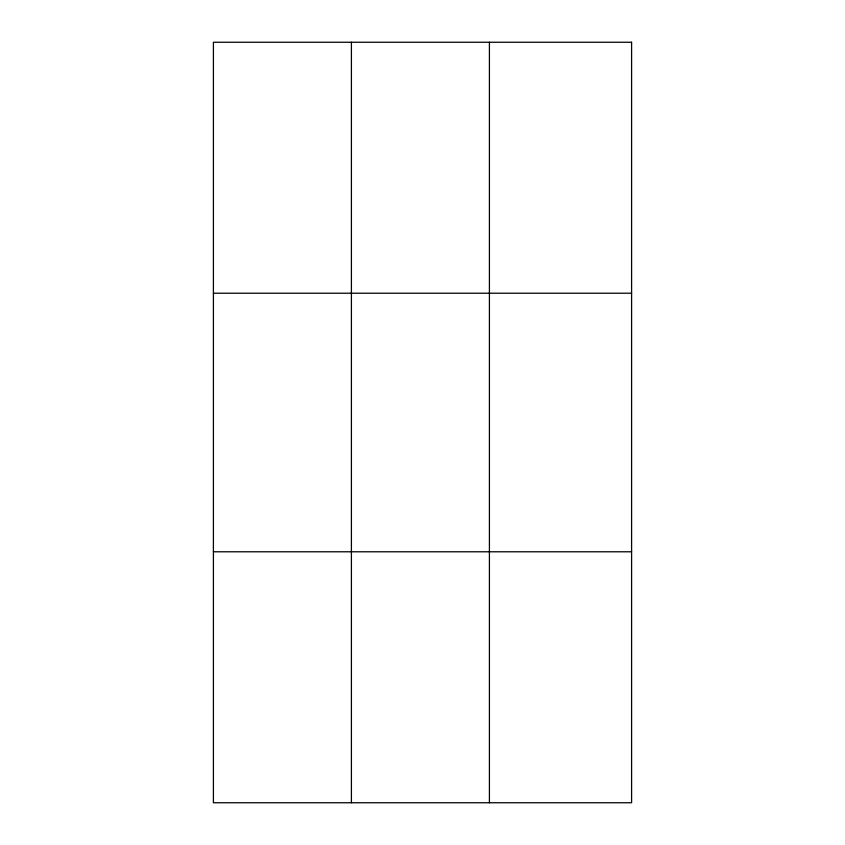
<?xml version="1.0" encoding="UTF-8"?>
<svg xmlns="http://www.w3.org/2000/svg" width="845" height="845" viewBox="0 0 845 845"><rect width="100%" height="100%" fill="white"/><g stroke="black" fill="none" stroke-linecap="round" stroke-linejoin="round"><path stroke-width="1.27" d="M351.404 42.25L351.404 802.75M489.413 42.25L489.413 802.75M213.405 293.215L631.595 293.215M213.405 551.785L631.595 551.785M631.595 42.25L631.595 802.75L213.405 802.75L213.405 42.25L631.595 42.25"/></g></svg>
